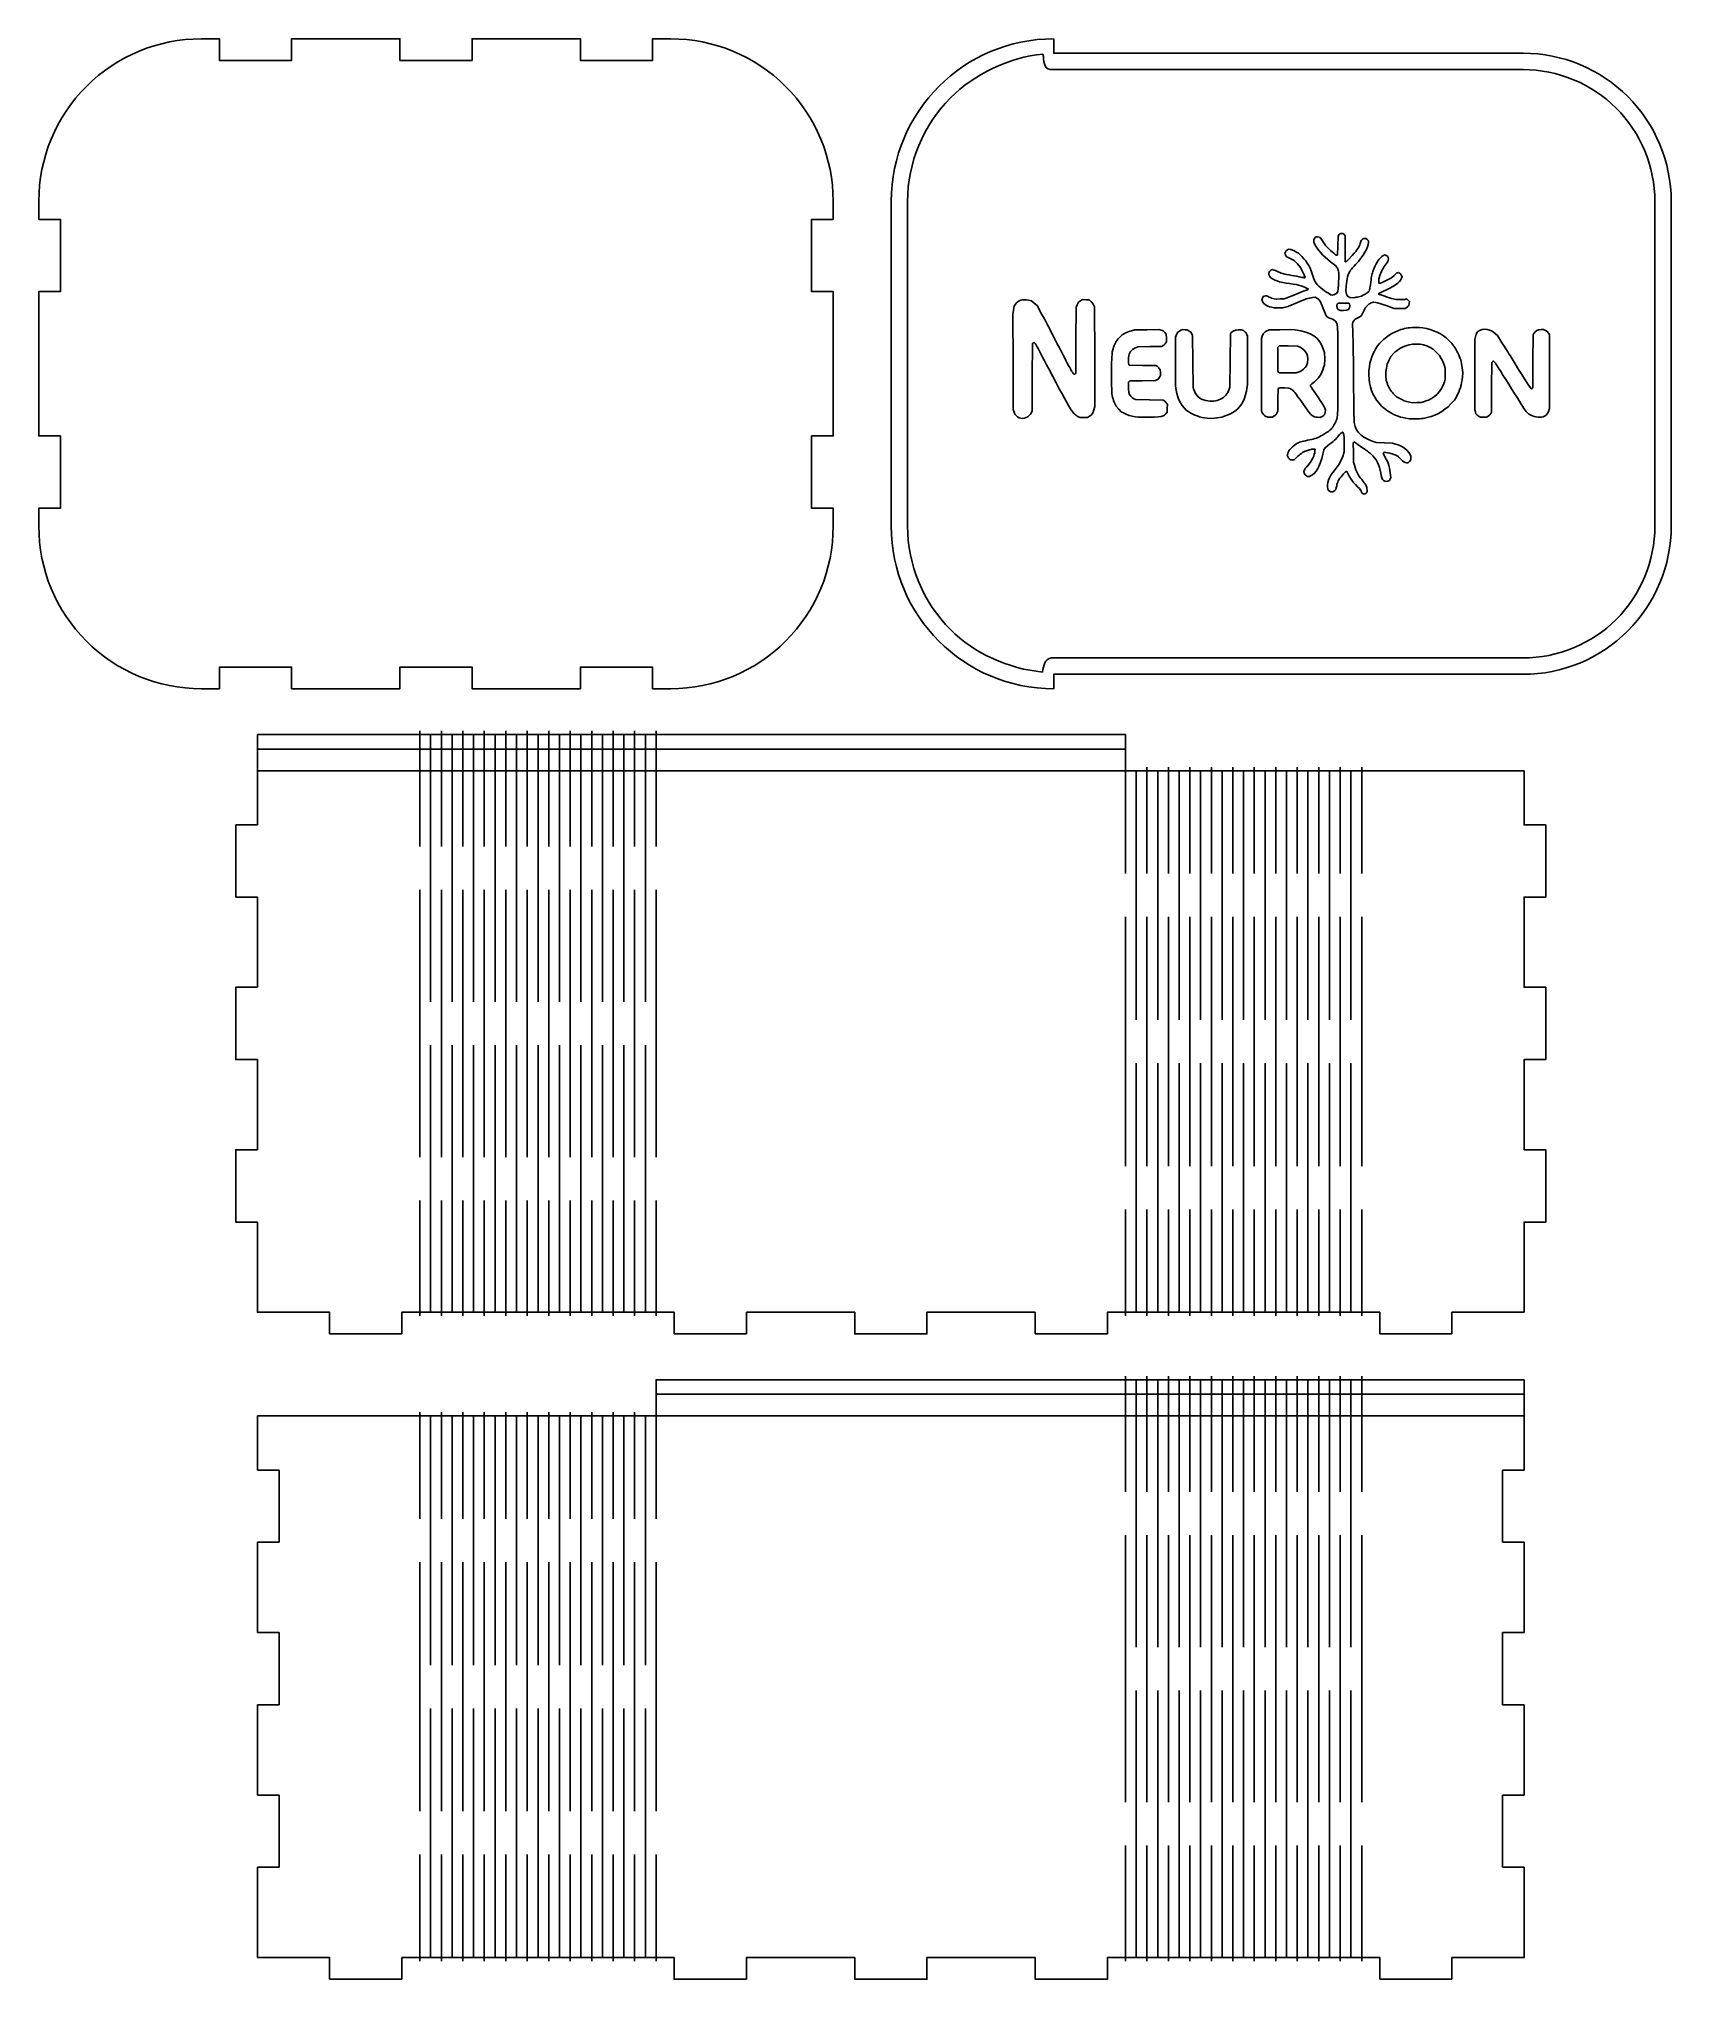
# Model space of a CAD drawing. Header units: millimetres. Extents: x 21 to 247, y 130 to 398.
import ezdxf

# ---------------------------------------------------------------- set-up
doc = ezdxf.new("R2010")
doc.units = ezdxf.units.MM
for name, color, linetype in [('contorno', 7, 'CONTINUOUS'), ('corte', 7, 'CONTINUOUS'), ('raster', 7, 'CONTINUOUS')]:
    doc.layers.add(name, color=color, linetype=linetype)

msp = doc.modelspace()

# ---------------------------------------------------------------- linework, layer by layer
at = {"layer": 'contorno', "color": 3}
msp.add_lwpolyline([(159.72194, 396.182874)], close=True, dxfattribs=at)
for points in [[(226.21094, 394.039062), (160.69645, 394.039062)], [(140.96875, 375.796875), (140.96875, 330.796875)], [(244.45312, 330.796875), (244.45312, 375.796875)], [(160.88021, 312.55469), (226.21094, 312.55469)]]:
    msp.add_lwpolyline(points, dxfattribs=at)
for points in [[(159.72194, 396.182874), (155.05656, 395.745698), (150.21439, 393.425325), (146.89844, 390.109375)], [(160.69645, 394.039062), (159.77199, 394.207572), (159.89045, 395.258422), (159.72194, 396.182874)], [(239.10938, 388.695312), (235.73236, 392.072331), (230.98676, 394.039062), (226.21094, 394.039062)], [(146.89844, 390.109375), (143.15118, 386.362116), (140.96875, 381.0963), (140.96875, 375.796875)], [(244.45312, 375.796875), (244.45312, 380.572701), (242.48639, 385.318294), (239.10938, 388.695312)], [(140.96875, 330.796875), (140.96875, 325.497451), (143.15118, 320.231633), (146.89844, 316.48438)], [(239.10938, 317.89844), (242.48639, 321.275455), (244.45312, 326.02105), (244.45312, 330.796875)], [(226.21094, 312.55469), (230.98676, 312.55469), (235.73236, 314.52142), (239.10938, 317.89844)], [(146.89844, 316.48438), (150.21439, 313.16843), (154.99373, 311.04317), (159.65911, 310.60599)], [(159.65911, 310.60599), (159.82762, 311.53044), (159.95576, 312.38618), (160.88021, 312.55469)]]:
    msp.add_open_spline(points, degree=3, dxfattribs=at)
at = {"layer": 'corte', "color": 1}
for points in [[(108.16982, 398.29696), (105.66982, 398.29696), (105.66982, 395.296955), (95.669824, 395.296955), (95.669824, 398.29696), (80.669824, 398.29696), (80.669824, 395.296955), (70.669824, 395.296955), (70.669824, 398.29696), (55.669824, 398.29696), (55.669824, 395.296955), (45.669824, 395.296955), (45.669824, 398.29696), (43.169824, 398.29696)], [(226.21064, 396.29695), (161.21064, 396.29695), (161.21064, 398.29693)], [(20.669826, 375.796952), (20.669826, 373.296957), (23.669825, 373.296957), (23.669825, 363.296951), (20.669826, 363.296951), (20.669826, 343.296965), (23.669825, 343.296965), (23.669825, 333.296958), (20.669826, 333.296958), (20.669826, 330.796963)], [(130.66982, 330.796963), (130.66982, 333.296958), (127.66982, 333.296958), (127.66982, 343.296965), (130.66982, 343.296965), (130.66982, 363.296951), (127.66982, 363.296951), (127.66982, 373.296957), (130.66982, 373.296957), (130.66982, 375.796952)], [(138.71064, 375.79695), (138.71064, 330.79694)], [(246.71064, 330.79694), (246.71064, 375.79695)], [(43.169824, 308.29696), (45.669824, 308.29696), (45.669824, 311.29696), (55.669824, 311.29696), (55.669824, 308.29696), (70.669824, 308.29696), (70.669824, 311.29696), (80.669824, 311.29696), (80.669824, 308.29696), (95.669824, 308.29696), (95.669824, 311.29696), (105.66982, 311.29696), (105.66982, 308.29696)], [(161.21064, 308.29696), (161.21064, 310.29694), (226.21064, 310.29694)], [(105.66982, 308.29696), (108.16982, 308.29696)], [(50.943033, 289.44805), (50.943033, 301.94697)], [(73.443199, 301.94697), (50.943033, 301.94697)], [(73.443199, 286.44767), (73.443199, 302.44703)], [(106.14702, 301.94697), (73.443199, 301.94697)], [(74.929628, 264.94763), (74.929628, 301.94697)], [(76.416322, 286.44767), (76.416322, 302.44703)], [(77.902751, 264.94763), (77.902751, 301.94697)], [(79.389445, 286.44767), (79.389445, 302.44703)], [(80.875874, 264.94763), (80.875874, 301.94697)], [(82.362303, 286.44767), (82.362303, 302.44703)], [(83.848997, 264.94763), (83.848997, 301.94697)], [(85.335426, 286.44767), (85.335426, 302.44703)], [(86.82212, 264.94763), (86.82212, 301.94697)], [(88.308549, 286.44767), (88.308549, 302.44703)], [(89.795243, 264.94763), (89.795243, 301.94697)], [(91.281672, 286.44767), (91.281672, 302.44703)], [(92.768101, 264.94763), (92.768101, 301.94697)], [(94.254795, 286.44767), (94.254795, 302.44703)], [(95.741224, 264.94763), (95.741224, 301.94697)], [(97.227918, 286.44767), (97.227918, 302.44703)], [(98.714347, 264.94763), (98.714347, 301.94697)], [(100.20104, 286.44767), (100.20104, 302.44703)], [(101.68747, 264.94763), (101.68747, 301.94697)], [(103.17416, 286.44767), (103.17416, 302.44703)], [(104.66059, 264.94763), (104.66059, 301.94697)], [(106.14702, 286.44767), (106.14702, 302.44703)], [(203.85108, 296.94899), (171.14721, 296.94899), (171.14721, 301.94697), (106.14702, 301.94697)], [(171.14721, 282.69853), (171.14721, 297.4464)], [(172.63364, 262.44732), (172.63364, 296.94899)], [(174.1202, 282.69853), (174.1202, 297.4464)], [(175.60676, 262.44732), (175.60676, 296.94899)], [(177.0933, 282.69853), (177.0933, 297.4464)], [(178.57983, 262.44732), (178.57983, 296.94899)], [(180.06639, 282.69853), (180.06639, 297.4464)], [(181.55293, 262.44732), (181.55293, 296.94899)], [(183.03946, 282.69853), (183.03946, 297.4464)], [(184.52602, 262.44732), (184.52602, 296.94899)], [(186.01256, 282.69853), (186.01256, 297.4464)], [(187.49912, 262.44732), (187.49912, 296.94899)], [(188.98565, 282.69853), (188.98565, 297.4464)], [(190.47219, 262.44732), (190.47219, 296.94899)], [(191.95875, 282.69853), (191.95875, 297.4464)], [(193.44529, 262.44732), (193.44529, 296.94899)], [(194.93185, 282.69853), (194.93185, 297.4464)], [(196.41838, 262.44732), (196.41838, 296.94899)], [(197.90493, 282.69853), (197.90493, 297.4464)], [(199.39147, 262.44732), (199.39147, 296.94899)], [(200.87802, 282.69853), (200.87802, 297.4464)], [(202.36456, 262.44732), (202.36456, 296.94899)], [(203.85108, 282.69853), (203.85108, 297.4464)], [(203.85108, 296.94899), (226.35109, 296.94899)], [(226.35109, 221.94755), (226.35109, 234.44647), (229.35104, 234.44647), (229.35104, 244.44772), (226.35109, 244.44772), (226.35109, 256.94663), (229.35104, 256.94663), (229.35104, 266.94788), (226.35109, 266.94788), (226.35109, 279.4468), (229.35104, 279.4468), (229.35104, 289.44805), (226.35109, 289.44805), (226.35109, 296.94899)], [(47.943187, 289.44805), (50.943033, 289.44805)], [(47.943187, 279.4468), (47.943187, 289.44805)], [(73.443199, 243.44759), (73.443199, 280.44692)], [(76.416322, 243.44759), (76.416322, 280.44692)], [(79.389445, 243.44759), (79.389445, 280.44692)], [(82.362303, 243.44759), (82.362303, 280.44692)], [(85.335426, 243.44759), (85.335426, 280.44692)], [(88.308549, 243.44759), (88.308549, 280.44692)], [(91.281672, 243.44759), (91.281672, 280.44692)], [(94.254795, 243.44759), (94.254795, 280.44692)], [(97.227918, 243.44759), (97.227918, 280.44692)], [(100.20104, 243.44759), (100.20104, 280.44692)], [(103.17416, 243.44759), (103.17416, 280.44692)], [(106.14702, 243.44759), (106.14702, 280.44692)], [(50.943033, 266.94788), (50.943033, 279.4468), (47.943187, 279.4468)], [(171.14721, 242.19876), (171.14721, 276.69778)], [(174.1202, 242.19876), (174.1202, 276.69778)], [(177.0933, 242.19876), (177.0933, 276.69778)], [(180.06639, 242.19876), (180.06639, 276.69778)], [(183.03946, 242.19876), (183.03946, 276.69778)], [(186.01256, 242.19876), (186.01256, 276.69778)], [(188.98565, 242.19876), (188.98565, 276.69778)], [(191.95875, 242.19876), (191.95875, 276.69778)], [(194.93185, 242.19876), (194.93185, 276.69778)], [(197.90493, 242.19876), (197.90493, 276.69778)], [(200.87802, 242.19876), (200.87802, 276.69778)], [(203.85108, 242.19876), (203.85108, 276.69778)], [(60.943224, 218.94717), (60.943224, 221.94755), (50.943033, 221.94755), (50.943033, 234.44647), (47.943187, 234.44647), (47.943187, 244.44772), (50.943033, 244.44772), (50.943033, 256.94663), (47.943187, 256.94663), (47.943187, 266.94788), (50.943033, 266.94788)], [(74.929628, 221.94755), (74.929628, 258.94688)], [(77.902751, 221.94755), (77.902751, 258.94688)], [(80.875874, 221.94755), (80.875874, 258.94688)], [(83.848997, 221.94755), (83.848997, 258.94688)], [(86.82212, 221.94755), (86.82212, 258.94688)], [(89.795243, 221.94755), (89.795243, 258.94688)], [(92.768101, 221.94755), (92.768101, 258.94688)], [(95.741224, 221.94755), (95.741224, 258.94688)], [(98.714347, 221.94755), (98.714347, 258.94688)], [(101.68747, 221.94755), (101.68747, 258.94688)], [(104.66059, 221.94755), (104.66059, 258.94688)], [(172.63364, 221.94755), (172.63364, 256.44657)], [(175.60676, 221.94755), (175.60676, 256.44657)], [(178.57983, 221.94755), (178.57983, 256.44657)], [(181.55293, 221.94755), (181.55293, 256.44657)], [(184.52602, 221.94755), (184.52602, 256.44657)], [(187.49912, 221.94755), (187.49912, 256.44657)], [(190.47219, 221.94755), (190.47219, 256.44657)], [(193.44529, 221.94755), (193.44529, 256.44657)], [(196.41838, 221.94755), (196.41838, 256.44657)], [(199.39147, 221.94755), (199.39147, 256.44657)], [(202.36456, 221.94755), (202.36456, 256.44657)], [(73.443199, 221.44749), (73.443199, 237.44684)], [(76.416322, 221.44749), (76.416322, 237.44684)], [(79.389445, 221.44749), (79.389445, 237.44684)], [(82.362303, 221.44749), (82.362303, 237.44684)], [(85.335426, 221.44749), (85.335426, 237.44684)], [(88.308549, 221.44749), (88.308549, 237.44684)], [(91.281672, 221.44749), (91.281672, 237.44684)], [(94.254795, 221.44749), (94.254795, 237.44684)], [(97.227918, 221.44749), (97.227918, 237.44684)], [(100.20104, 221.44749), (100.20104, 237.44684)], [(103.17416, 221.44749), (103.17416, 237.44684)], [(106.14702, 221.44749), (106.14702, 237.44684)], [(171.14721, 221.44749), (171.14721, 236.19801)], [(174.1202, 221.44749), (174.1202, 236.19801)], [(177.0933, 221.44749), (177.0933, 236.19801)], [(180.06639, 221.44749), (180.06639, 236.19801)], [(183.03946, 221.44749), (183.03946, 236.19801)], [(186.01256, 221.44749), (186.01256, 236.19801)], [(188.98565, 221.44749), (188.98565, 236.19801)], [(191.95875, 221.44749), (191.95875, 236.19801)], [(194.93185, 221.44749), (194.93185, 236.19801)], [(197.90493, 221.44749), (197.90493, 236.19801)], [(200.87802, 221.44749), (200.87802, 236.19801)], [(203.85108, 221.44749), (203.85108, 236.19801)], [(73.443199, 221.94755), (70.943151, 221.94755), (70.943151, 218.94717)], [(73.443199, 221.94755), (106.14702, 221.94755)], [(106.14702, 221.94755), (108.64707, 221.94755)], [(108.64707, 221.94755), (108.64707, 218.94717)], [(118.647, 221.94755), (133.64702, 221.94755)], [(118.647, 218.94717), (118.647, 221.94755)], [(133.64702, 221.94755), (133.64702, 218.94717), (143.64721, 218.94717), (143.64721, 221.94755)], [(143.64721, 221.94755), (158.64723, 221.94755)], [(158.64723, 221.94755), (158.64723, 218.94717)], [(158.64723, 218.94717), (168.64716, 218.94717), (168.64716, 221.94755), (171.14721, 221.94755), (203.85108, 221.94755)], [(206.35108, 218.94717), (206.35108, 221.94755), (203.85108, 221.94755)], [(216.35109, 221.94755), (216.35109, 218.94717)], [(226.35109, 221.94755), (216.35109, 221.94755)], [(60.943224, 218.94717), (70.943151, 218.94717)], [(108.64707, 218.94717), (118.647, 218.94717)], [(206.35108, 218.94717), (216.35109, 218.94717)], [(106.14702, 207.59655), (106.14702, 212.59717), (171.14721, 212.59717)], [(171.14721, 197.09788), (171.14721, 213.09724)], [(171.14721, 212.59717), (203.85108, 212.59717), (226.35109, 212.59717)], [(172.63364, 175.59784), (172.63364, 212.59717)], [(174.1202, 197.09788), (174.1202, 213.09724)], [(175.60676, 175.59784), (175.60676, 212.59717)], [(177.0933, 197.09788), (177.0933, 213.09724)], [(178.57983, 175.59784), (178.57983, 212.59717)], [(180.06639, 197.09788), (180.06639, 213.09724)], [(181.55293, 175.59784), (181.55293, 212.59717)], [(183.03946, 197.09788), (183.03946, 213.09724)], [(184.52602, 175.59784), (184.52602, 212.59717)], [(186.01256, 197.09788), (186.01256, 213.09724)], [(187.49912, 175.59784), (187.49912, 212.59717)], [(188.98565, 197.09788), (188.98565, 213.09724)], [(190.47219, 175.59784), (190.47219, 212.59717)], [(191.95875, 197.09788), (191.95875, 213.09724)], [(193.44529, 175.59784), (193.44529, 212.59717)], [(194.93185, 197.09788), (194.93185, 213.09724)], [(196.41838, 175.59784), (196.41838, 212.59717)], [(197.90493, 197.09788), (197.90493, 213.09724)], [(199.39147, 175.59784), (199.39147, 212.59717)], [(200.87802, 197.09788), (200.87802, 213.09724)], [(202.36456, 175.59784), (202.36456, 212.59717)], [(203.85108, 197.09788), (203.85108, 213.09724)], [(226.35109, 200.09826), (226.35109, 212.59717)], [(50.943033, 207.59655), (73.443199, 207.59655)], [(50.943033, 200.09826), (50.943033, 207.59655)], [(73.443199, 193.34874), (73.443199, 208.09661)], [(106.14702, 207.59655), (73.443199, 207.59655)], [(74.929628, 173.09753), (74.929628, 207.59655)], [(76.416322, 193.34874), (76.416322, 208.09661)], [(77.902751, 173.09753), (77.902751, 207.59655)], [(79.389445, 193.34874), (79.389445, 208.09661)], [(80.875874, 173.09753), (80.875874, 207.59655)], [(82.362303, 193.34874), (82.362303, 208.09661)], [(83.848997, 173.09753), (83.848997, 207.59655)], [(85.335426, 193.34874), (85.335426, 208.09661)], [(86.82212, 173.09753), (86.82212, 207.59655)], [(88.308549, 193.34874), (88.308549, 208.09661)], [(89.795243, 173.09753), (89.795243, 207.59655)], [(91.281672, 193.34874), (91.281672, 208.09661)], [(92.768101, 173.09753), (92.768101, 207.59655)], [(94.254795, 193.34874), (94.254795, 208.09661)], [(95.741224, 173.09753), (95.741224, 207.59655)], [(97.227918, 193.34874), (97.227918, 208.09661)], [(98.714347, 173.09753), (98.714347, 207.59655)], [(100.20104, 193.34874), (100.20104, 208.09661)], [(101.68747, 173.09753), (101.68747, 207.59655)], [(103.17416, 193.34874), (103.17416, 208.09661)], [(104.66059, 173.09753), (104.66059, 207.59655)], [(106.14702, 193.34874), (106.14702, 208.09661)], [(53.943143, 200.09826), (50.943033, 200.09826)], [(53.943143, 190.09701), (53.943143, 200.09826)], [(223.35109, 200.09826), (223.35109, 190.09701)], [(226.35109, 200.09826), (223.35109, 200.09826)], [(171.14721, 154.0978), (171.14721, 191.09713)], [(174.1202, 154.0978), (174.1202, 191.09713)], [(177.0933, 154.0978), (177.0933, 191.09713)], [(180.06639, 154.0978), (180.06639, 191.09713)], [(183.03946, 154.0978), (183.03946, 191.09713)], [(186.01256, 154.0978), (186.01256, 191.09713)], [(188.98565, 154.0978), (188.98565, 191.09713)], [(191.95875, 154.0978), (191.95875, 191.09713)], [(194.93185, 154.0978), (194.93185, 191.09713)], [(197.90493, 154.0978), (197.90493, 191.09713)], [(200.87802, 154.0978), (200.87802, 191.09713)], [(203.85108, 154.0978), (203.85108, 191.09713)], [(50.943033, 190.09701), (53.943143, 190.09701)], [(50.943033, 177.59809), (50.943033, 190.09701)], [(223.35109, 190.09701), (226.35109, 190.09701)], [(226.35109, 177.59809), (226.35109, 190.09701)], [(73.443199, 152.84897), (73.443199, 187.34799)], [(76.416322, 152.84897), (76.416322, 187.34799)], [(79.389445, 152.84897), (79.389445, 187.34799)], [(82.362303, 152.84897), (82.362303, 187.34799)], [(85.335426, 152.84897), (85.335426, 187.34799)], [(88.308549, 152.84897), (88.308549, 187.34799)], [(91.281672, 152.84897), (91.281672, 187.34799)], [(94.254795, 152.84897), (94.254795, 187.34799)], [(97.227918, 152.84897), (97.227918, 187.34799)], [(100.20104, 152.84897), (100.20104, 187.34799)], [(103.17416, 152.84897), (103.17416, 187.34799)], [(106.14702, 152.84897), (106.14702, 187.34799)], [(53.943143, 177.59809), (50.943033, 177.59809)], [(53.943143, 167.59684), (53.943143, 177.59809)], [(223.35109, 177.59809), (223.35109, 167.59684)], [(226.35109, 177.59809), (223.35109, 177.59809)], [(172.63364, 132.59776), (172.63364, 169.59709)], [(175.60676, 132.59776), (175.60676, 169.59709)], [(178.57983, 132.59776), (178.57983, 169.59709)], [(181.55293, 132.59776), (181.55293, 169.59709)], [(184.52602, 132.59776), (184.52602, 169.59709)], [(187.49912, 132.59776), (187.49912, 169.59709)], [(190.47219, 132.59776), (190.47219, 169.59709)], [(193.44529, 132.59776), (193.44529, 169.59709)], [(196.41838, 132.59776), (196.41838, 169.59709)], [(199.39147, 132.59776), (199.39147, 169.59709)], [(202.36456, 132.59776), (202.36456, 169.59709)], [(50.943033, 167.59684), (53.943143, 167.59684)], [(50.943033, 155.09793), (50.943033, 167.59684)], [(74.929628, 132.59776), (74.929628, 167.09678)], [(77.902751, 132.59776), (77.902751, 167.09678)], [(80.875874, 132.59776), (80.875874, 167.09678)], [(83.848997, 132.59776), (83.848997, 167.09678)], [(86.82212, 132.59776), (86.82212, 167.09678)], [(89.795243, 132.59776), (89.795243, 167.09678)], [(92.768101, 132.59776), (92.768101, 167.09678)], [(95.741224, 132.59776), (95.741224, 167.09678)], [(98.714347, 132.59776), (98.714347, 167.09678)], [(101.68747, 132.59776), (101.68747, 167.09678)], [(104.66059, 132.59776), (104.66059, 167.09678)], [(223.35109, 167.59684), (226.35109, 167.59684)], [(226.35109, 155.09793), (226.35109, 167.59684)], [(53.943143, 155.09793), (50.943033, 155.09793)], [(53.943143, 145.09668), (53.943143, 155.09793)], [(223.35109, 155.09793), (223.35109, 145.09668)], [(226.35109, 155.09793), (223.35109, 155.09793)], [(171.14721, 132.0977), (171.14721, 148.09705)], [(174.1202, 132.0977), (174.1202, 148.09705)], [(177.0933, 132.0977), (177.0933, 148.09705)], [(180.06639, 132.0977), (180.06639, 148.09705)], [(183.03946, 132.0977), (183.03946, 148.09705)], [(186.01256, 132.0977), (186.01256, 148.09705)], [(188.98565, 132.0977), (188.98565, 148.09705)], [(191.95875, 132.0977), (191.95875, 148.09705)], [(194.93185, 132.0977), (194.93185, 148.09705)], [(197.90493, 132.0977), (197.90493, 148.09705)], [(200.87802, 132.0977), (200.87802, 148.09705)], [(203.85108, 132.0977), (203.85108, 148.09705)], [(73.443199, 132.0977), (73.443199, 146.84822)], [(76.416322, 132.0977), (76.416322, 146.84822)], [(79.389445, 132.0977), (79.389445, 146.84822)], [(82.362303, 132.0977), (82.362303, 146.84822)], [(85.335426, 132.0977), (85.335426, 146.84822)], [(88.308549, 132.0977), (88.308549, 146.84822)], [(91.281672, 132.0977), (91.281672, 146.84822)], [(94.254795, 132.0977), (94.254795, 146.84822)], [(97.227918, 132.0977), (97.227918, 146.84822)], [(100.20104, 132.0977), (100.20104, 146.84822)], [(103.17416, 132.0977), (103.17416, 146.84822)], [(106.14702, 132.0977), (106.14702, 146.84822)], [(50.943033, 145.09668), (53.943143, 145.09668)], [(50.943033, 132.59776), (50.943033, 145.09668)], [(216.35109, 129.59738), (216.35109, 132.59776), (226.35109, 132.59776), (226.35109, 145.09668)], [(223.35109, 145.09668), (226.35109, 145.09668)], [(50.943033, 132.59776), (60.943224, 132.59776), (60.943224, 129.59738)], [(70.943151, 132.59776), (73.443199, 132.59776)], [(70.943151, 129.59738), (70.943151, 132.59776)], [(73.443199, 132.59776), (106.14702, 132.59776), (108.64707, 132.59776), (108.64707, 129.59738), (118.647, 129.59738), (118.647, 132.59776), (133.64702, 132.59776), (133.64702, 129.59738), (143.64721, 129.59738), (143.64721, 132.59776), (158.64723, 132.59776), (158.64723, 129.59738), (168.64716, 129.59738), (168.64716, 132.59776), (171.14721, 132.59776)], [(171.14721, 132.59776), (203.85108, 132.59776)], [(203.85108, 132.59776), (206.35108, 132.59776)], [(206.35108, 132.59776), (206.35108, 129.59738)], [(70.943151, 129.59738), (60.943224, 129.59738)], [(216.35109, 129.59738), (206.35108, 129.59738)]]:
    msp.add_lwpolyline(points, dxfattribs=at)
msp.add_lwpolyline([(246.71064, 330.79694)], close=True, dxfattribs=at)
for points in [[(43.169824, 398.29696), (37.202452, 398.296959), (31.479488, 395.926429), (27.25992, 391.706859)], [(124.079725, 391.70686), (119.860157, 395.92643), (114.137192, 398.29696), (108.16982, 398.29696)], [(161.21064, 398.29693), (148.784241, 398.29693), (138.710651, 388.223349), (138.71064, 375.79695)], [(240.706329, 390.292639), (236.861833, 394.137135), (231.647578, 396.29695), (226.21064, 396.29695)], [(27.25992, 391.706859), (23.040352, 387.487289), (20.669824, 381.764324), (20.669826, 375.796952)], [(130.66982, 375.796952), (130.669822, 381.764324), (128.299294, 387.48729), (124.079725, 391.70686)], [(246.71064, 375.79695), (246.71064, 381.233888), (244.550825, 386.448143), (240.706329, 390.292639)], [(20.669826, 330.796963), (20.669825, 324.829592), (23.040353, 319.106628), (27.259922, 314.887059)], [(124.079724, 314.887058), (128.299292, 319.106628), (130.669821, 324.829591), (130.66982, 330.796963)], [(138.71064, 330.79694), (138.710651, 318.370541), (148.784241, 308.29696), (161.21064, 308.29696)], [(240.706329, 316.301251), (244.550825, 320.145747), (246.71064, 325.360002), (246.71064, 330.79694)], [(27.259922, 314.887059), (31.47949, 310.66749), (37.202453, 308.296961), (43.169824, 308.29696)], [(108.16982, 308.29696), (114.137192, 308.29696), (119.860155, 310.667489), (124.079724, 314.887058)], [(226.21064, 310.29694), (231.647578, 310.29694), (236.861833, 312.456755), (240.706329, 316.301251)]]:
    msp.add_open_spline(points, degree=3, dxfattribs=at)
at = {"layer": 'raster', "color": 7}
for points in [[(198.41626, 370.3014), (198.0961, 370.772464), (197.90642, 370.836834)], [(200.65524, 371.075156), (200.57304, 370.912263), (200.53344, 369.631473), (200.49384, 368.350944), (200.41974, 368.321754)], [(201.56387, 369.23466), (201.57827, 371.019362), (201.41384, 371.188032), (201.24941, 371.356701), (201.10168, 371.356799)], [(193.285, 368.786794), (193.1907, 368.583705), (193.30125, 368.371685), (193.41181, 368.159928), (193.95393, 367.886166), (194.49605, 367.612668), (194.94557, 367.119529), (195.39536, 366.626129), (195.62602, 366.171084)], [(193.9632, 369.142775), (193.73732, 369.179835), (193.5583, 369.084985)], [(195.57973, 368.132591), (195.09542, 368.62389), (194.64225, 368.864809)], [(204.77675, 370.102852), (204.77675, 370.328656), (204.6126, 370.497061), (204.44873, 370.665471), (204.28037, 370.665471), (204.11201, 370.665471), (203.94028, 370.51729), (203.76884, 370.369374), (203.65043, 369.960839)], [(207.52572, 367.605898), (207.57842, 367.800842), (207.49982, 367.994204), (207.42092, 368.187313), (207.22955, 368.281103), (207.03818, 368.374633), (206.83167, 368.27401)], [(191.02863, 365.920695), (190.96683, 365.728379), (191.02833, 365.56155)], [(195.93608, 365.485106), (196.01548, 365.253908), (195.96128, 365.219738)], [(199.54174, 367.43321), (200.28365, 366.866774), (200.42479, 366.64792)], [(200.62626, 366.113533), (200.68656, 365.798264), (200.65096, 364.01251)], [(206.36937, 364.444246), (206.23637, 364.444246), (206.23637, 364.760302), (206.23637, 365.0761), (206.42829, 365.648582)], [(208.33243, 365.530621), (207.97579, 365.190125), (207.23923, 364.817315)], [(209.37605, 365.153606), (209.44445, 365.366675), (209.34175, 365.582377)], [(201.74013, 362.956421), (201.67563, 363.378622), (201.71093, 364.023354)], [(204.9365, 363.541775), (204.8834, 363.359445), (204.59157, 363.130347)], [(206.24401, 362.923299), (206.16771, 362.948009), (206.23251, 363.028409)], [(155.92722, 361.544609), (155.74591, 361.268228), (155.64881, 360.70233), (155.55171, 360.136432), (155.56961, 353.540663), (155.58731, 346.944898), (155.72346, 346.587167)], [(159.62044, 360.038743), (158.89743, 361.371609), (158.51301, 361.683862), (158.12828, 361.996121), (157.70095, 362.093811)], [(165.17608, 362.187928), (164.90859, 362.005334), (164.64143, 361.822739), (164.47132, 361.471405), (164.30154, 361.12007), (164.28294, 356.545626), (164.26474, 351.97083), (164.14494, 351.89303), (164.02512, 351.81487), (163.89603, 351.950219)], [(166.3601, 361.919415), (166.10895, 362.130785), (165.64253, 362.159565), (165.17608, 362.187928)], [(166.77143, 346.936401), (166.89924, 347.378675), (166.88194, 354.288478), (166.86464, 361.197919), (166.73778, 361.452987)], [(190.37033, 362.656541), (190.20309, 362.596641), (190.10909, 362.394606), (190.01509, 362.19257), (190.05069, 362.036773)], [(191.34846, 361.123796), (191.72783, 361.030266), (192.32719, 361.035466), (192.92655, 361.040666), (193.27815, 361.133936)], [(193.51611, 362.428267), (193.13086, 362.304262), (192.58706, 362.271672), (192.04325, 362.239332), (191.71467, 362.305542)], [(197.04321, 362.468327), (197.41978, 362.502237), (197.72647, 362.343024)], [(205.15185, 361.738907), (205.4709, 361.806957), (205.81155, 361.768567)], [(207.24653, 361.345837), (208.34086, 360.961471), (209.09875, 360.960963), (209.85637, 360.960454), (210.02501, 361.054774)], [(210.43132, 361.645645), (210.45972, 361.904429), (210.28183, 362.087024), (210.10392, 362.269618), (209.81182, 362.219188)], [(171.10177, 357.526239), (170.68059, 357.315006), (170.28747, 356.91041)], [(175.76924, 358.040155), (174.09492, 358.018345), (172.42058, 357.996785), (171.97163, 357.866999)], [(176.70334, 356.131534), (176.83494, 356.333047), (176.81644, 356.863228), (176.79794, 357.393411), (176.58188, 357.620404), (176.36582, 357.847403), (176.06727, 357.943823), (175.76924, 358.040155)], [(179.07245, 358.048355), (178.82216, 357.950095)], [(180.5684, 349.822123), (180.5084, 349.996832), (180.4776, 353.596981), (180.4468, 357.197124), (180.32951, 357.427534), (180.21222, 357.657944), (179.95856, 357.819785), (179.7049, 357.981362), (179.38867, 358.014972), (179.07245, 358.048355)], [(185.80118, 357.611968), (185.66621, 357.427534), (185.63651, 353.740956), (185.60681, 350.054373), (185.51591, 349.7814)], [(187.6868, 357.736766), (187.49712, 357.907535), (187.17443, 357.976375)], [(190.40752, 357.64937), (190.18921, 357.447075), (190.07359, 357.129437), (189.95771, 356.8118), (189.97291, 351.762457), (189.98801, 346.713374), (190.12832, 346.459318)], [(193.97308, 358.044255), (192.51368, 358.018225), (191.05457, 357.992495), (190.83992, 357.922085)], [(194.64644, 357.974109), (193.97308, 358.044255)], [(202.63374, 357.62881), (202.60054, 358.821464)], [(220.83732, 358.088575), (220.55307, 358.033135)], [(221.22836, 358.031378), (220.83732, 358.088575)], [(223.26888, 356.217778), (222.64089, 357.19696), (222.36029, 357.465201)], [(227.68532, 357.484907), (227.59242, 357.312033), (227.56432, 353.631755), (227.53622, 349.951482), (227.43862, 349.888432), (227.34092, 349.825112), (227.20595, 349.968559)], [(229.78227, 346.8171), (229.86957, 347.116872), (229.86757, 352.214559), (229.86557, 357.31251), (229.71067, 357.539768), (229.55578, 357.767026), (229.29372, 357.90548), (229.03136, 358.04394), (228.70474, 358.04294)], [(158.1084, 346.555549), (158.21443, 346.7893), (158.23333, 351.436213), (158.25193, 356.083125), (158.34453, 356.176555)], [(169.41818, 355.382128), (169.29864, 354.95047), (169.24054, 353.827312)], [(172.6818, 355.567425), (172.86896, 355.631795), (174.49672, 355.665965), (176.12446, 355.700135), (176.3481, 355.814949)], [(178.16191, 357.212355), (178.08931, 356.966708), (178.08931, 353.596976), (178.08931, 350.227242), (178.16501, 349.653185)], [(187.95034, 349.881495), (188.02324, 350.400116), (188.02351, 353.769849), (188.02351, 357.139586), (187.95001, 357.35266)], [(195.03454, 352.128822), (194.75871, 352.042912), (193.60292, 352.042404), (192.44685, 352.041404), (192.35395, 352.146755), (192.26105, 352.252108), (192.26105, 353.921472), (192.26105, 355.590837), (192.33395, 355.693038), (192.40677, 355.795415)], [(192.40677, 355.795415), (193.695, 355.776245), (194.98323, 355.757075), (195.32668, 355.594187)], [(198.58549, 352.767389), (198.68763, 353.107097), (198.72913, 353.932058), (198.68763, 354.83531), (198.56137, 355.238598)], [(207.3606, 350.654124), (207.2405, 351.023518), (207.2093, 351.604668), (207.1778, 352.185558), (207.2718, 352.70392), (207.3658, 353.222541), (207.62058, 353.763232), (207.87509, 354.303924), (208.27803, 354.717457)], [(210.43696, 355.903139), (210.92408, 356.013748), (211.42915, 356.014748), (211.93307, 356.015321)], [(211.93307, 356.015321), (212.40644, 355.898932), (212.88009, 355.782542), (213.32597, 355.539259), (213.77183, 355.296235), (214.20508, 354.864049), (214.6386, 354.432126), (214.87711, 354.015705)], [(219.59398, 357.019275), (219.53958, 356.678779), (219.51358, 351.793642), (219.53848, 346.9085), (219.60298, 346.646035), (219.66718, 346.383569), (219.84677, 346.199399)], [(171.55055, 350.159185), (171.55055, 350.760305), (171.64315, 350.839385), (171.73575, 350.918465), (173.50941, 350.947655), (175.2828, 350.976835), (175.507, 351.091648), (175.73091, 351.206462), (175.85971, 351.436873), (175.98879, 351.667282), (175.97219, 352.07083), (175.95559, 352.474114), (175.8251, 352.661966)], [(175.517, 352.949912), (175.33883, 353.049752), (173.49866, 353.078632), (171.6585, 353.107252), (171.6052, 353.193692)], [(196.30839, 353.294015), (196.23129, 353.019729), (196.00849, 352.760152)], [(196.249, 354.670441), (196.36939, 354.390111), (196.37739, 353.979205)], [(200.55547, 353.16493), (200.57227, 347.1167), (200.48337, 346.21502)], [(215.25816, 353.151596), (215.40042, 352.704172), (215.40542, 351.926502), (215.41042, 351.148833), (215.30688, 350.803085)], [(217.79674, 351.465757), (217.85544, 352.070558), (217.77314, 352.73289)], [(221.71359, 346.414071), (221.81179, 346.598506), (221.83989, 350.038125), (221.86799, 353.477738), (221.95979, 353.571798), (222.05149, 353.665858), (222.16428, 353.603858)], [(169.20904, 350.918399), (169.23594, 349.132649), (169.358, 348.649754)], [(192.1057, 346.468496), (192.23308, 346.71336), (192.25128, 348.286042), (192.26928, 349.858723), (192.41969, 349.918883), (192.5698, 349.978783), (193.15934, 349.953563), (193.7486, 349.928093), (193.97308, 349.829573)], [(169.65936, 347.786174), (169.83867, 347.405743), (170.20344, 347.028204), (170.56821, 346.650407), (170.96105, 346.442326)], [(176.52808, 348.147723), (176.37011, 348.267788), (174.47943, 348.296968), (172.58876, 348.326408), (172.32248, 348.460922)], [(176.73689, 346.358515), (176.91058, 346.579734), (176.92908, 347.107551), (176.94758, 347.635106), (176.81682, 347.831361)], [(198.62624, 346.170322), (198.76514, 346.339521), (198.80214, 346.594365), (198.83944, 346.849473), (198.74684, 347.135579)], [(209.04391, 348.512113), (208.67914, 348.718877), (208.27984, 349.132411)], [(212.60808, 348.095425), (212.6078, 348.095161), (212.10272, 347.944093), (211.48541, 347.920453), (210.86808, 347.896813), (210.46739, 347.975363)], [(216.19901, 347.729787), (216.70408, 348.271002), (216.96504, 348.730775)], [(226.64825, 346.691518), (226.9384, 346.36022), (227.26585, 346.181041)], [(164.46176, 346.058922), (164.81414, 345.857145), (165.35873, 345.861245), (165.90362, 345.865345), (166.1599, 346.026983)], [(191.23359, 345.899711), (191.52486, 345.915721), (191.75158, 346.069681)], [(197.73506, 345.892351), (198.08216, 345.863731), (198.28475, 345.932291)], [(220.21716, 345.949812), (220.21744, 345.949812)], [(220.8067, 345.896482), (221.20486, 345.908582), (221.41026, 346.069112)], [(196.47578, 341.335659), (196.95814, 341.490144), (197.17728, 341.471734), (197.39644, 341.453324), (197.37844, 341.222914)], [(198.85589, 343.694948), (198.4336, 343.432747)], [(198.68014, 341.458537), (198.79968, 341.676598), (199.41699, 342.158177)], [(201.44964, 342.461366), (201.42154, 341.107533), (201.32814, 340.76205)], [(202.85717, 339.234044), (202.73875, 339.667283), (202.71435, 341.012442), (202.68965, 342.357866), (202.74175, 342.411196), (202.79365, 342.464786), (203.83636, 341.750174)], [(208.55435, 342.180485), (208.11634, 342.300027), (206.99395, 342.345477), (205.87155, 342.391187), (205.56121, 342.504948)], [(210.13806, 341.280386), (209.80021, 341.626398), (209.39615, 341.843671)], [(193.60561, 340.839632), (193.54861, 340.622359), (193.62771, 340.428204)], [(193.86116, 340.109254), (194.01606, 339.984455), (194.26298, 339.984455), (194.50992, 339.984455), (194.98609, 340.444757)], [(200.9844, 339.897941), (200.73356, 339.379579), (200.17825, 338.667855)], [(207.2128, 340.14752), (206.84101, 340.915733), (206.89961, 340.975893), (206.95831, 341.036053), (207.42523, 340.963013)], [(210.07239, 339.58107), (210.28845, 339.58107), (210.47926, 339.776802), (210.67035, 339.972794), (210.67035, 340.243403)], [(199.16809, 335.992245), (199.22729, 335.773395), (199.40632, 335.661475), (199.40632, 335.660967)], [(201.70526, 338.370729), (201.80486, 338.371238), (201.86796, 338.212813)], [(204.61362, 335.59213), (204.56122, 336.142277), (204.47342, 336.378209)]]:
    msp.add_lwpolyline(points, dxfattribs=at)
for points in [[(201.32672, 361.694236)], [(211.28796, 358.339213)], [(50.94303, 296.94899), (50.94303, 299.94672), (171.14721, 299.94672), (171.14721, 296.94899)], [(106.14702, 207.59655), (106.14702, 210.59692), (226.35109, 210.59692), (226.35109, 207.59655)]]:
    msp.add_lwpolyline(points, close=True, dxfattribs=at)
for points in [[(197.90642, 370.836834), (197.35529, 371.023506), (197.02506, 370.495754), (197.32025, 369.899951)], [(201.10168, 371.356799), (200.89516, 371.356799), (200.75149, 371.266169), (200.65524, 371.075156)], [(193.5583, 369.084985), (193.4599, 369.032745), (193.33691, 368.898516), (193.285, 368.786794)], [(194.64225, 368.864809), (194.39292, 368.997359), (194.08736, 369.122402), (193.9632, 369.142775)], [(197.14295, 365.3511), (196.8141, 366.515525), (196.33639, 367.365358), (195.57973, 368.132591)], [(197.32025, 369.899951), (197.72715, 369.07866), (198.47657, 368.246601), (199.54174, 367.43321)], [(198.95865, 369.552887), (198.83633, 369.705434), (198.59232, 370.04229), (198.41626, 370.3014)], [(200.41974, 368.321754), (200.32454, 368.284284), (199.24976, 369.189884), (198.95865, 369.552887)], [(201.58747, 367.410546), (201.56657, 367.432006), (201.55597, 368.252956), (201.56387, 369.23466)], [(202.51345, 368.274919), (201.76518, 367.447639), (201.65307, 367.342989), (201.58747, 367.410546)], [(203.65043, 369.960839), (203.48856, 369.403029), (203.35626, 369.206744), (202.51345, 368.274919)], [(203.00673, 367.036567), (204.09678, 368.207743), (204.77675, 369.385565), (204.77675, 370.102852)], [(206.83167, 368.27401), (206.35797, 368.043315), (205.6926, 367.024721), (205.39416, 366.073409)], [(191.02833, 365.56155), (191.12013, 365.312843), (191.29728, 365.143681), (191.66782, 364.950974)], [(191.5121, 366.345525), (191.32537, 366.345525), (191.10212, 366.149224), (191.02863, 365.920695)], [(192.09182, 366.115379), (191.84664, 366.241891), (191.5858, 366.345525), (191.5121, 366.345525)], [(194.16937, 365.537904), (193.12761, 365.695602), (192.64564, 365.829598), (192.09182, 366.115379)], [(195.44526, 365.300138), (195.19113, 365.363248), (194.61698, 365.470149), (194.16937, 365.537904)], [(195.62602, 366.171084), (195.75289, 365.920811), (195.89239, 365.612192), (195.93608, 365.485106)], [(200.42479, 366.64792), (200.50239, 366.527565), (200.59304, 366.287042), (200.62626, 366.113533)], [(201.71093, 364.023354), (201.76643, 365.037769), (201.96928, 365.78649), (202.31225, 366.242608)], [(202.31225, 366.242608), (202.41419, 366.378179), (202.72661, 366.735595), (203.00673, 367.036567)], [(205.39416, 366.073409), (205.23591, 365.568989), (205.198, 365.362977), (205.05183, 364.213829)], [(206.42829, 365.648582), (206.6279, 366.244018), (206.84235, 366.633574), (207.2395, 367.122743)], [(207.2395, 367.122743), (207.36812, 367.281148), (207.49678, 367.49864), (207.52572, 367.605898)], [(208.80889, 365.910259), (208.74309, 365.888799), (208.52865, 365.717947), (208.33243, 365.530621)], [(209.34175, 365.582377), (209.22696, 365.823467), (208.99003, 365.969264), (208.80889, 365.910259)], [(191.66782, 364.950974), (192.02522, 364.765095), (192.86171, 364.531146), (193.3761, 364.473071)], [(193.3761, 364.473071), (193.92989, 364.410541), (194.8631, 364.264762), (195.09532, 364.204566)], [(194.66657, 362.897238), (194.24552, 362.70751), (193.72789, 362.49645), (193.51611, 362.428267)], [(195.8998, 363.381968), (195.64262, 363.305038), (195.08762, 363.086965), (194.66657, 362.897238)], [(195.09532, 364.204566), (195.45247, 364.111986), (196.47055, 363.691888), (196.47055, 363.637077)], [(195.96128, 365.219738), (195.93158, 365.200878), (195.69937, 365.237028), (195.44526, 365.300138)], [(196.47055, 363.637077), (196.47055, 363.561907), (196.40805, 363.533997), (195.8998, 363.381968)], [(198.65958, 363.456318), (197.42459, 364.445718), (197.38453, 364.49571), (197.14295, 365.3511)], [(199.57938, 362.849416), (199.3633, 363.060457), (198.98371, 363.196643), (198.65958, 363.456318)], [(200.55306, 363.291848), (200.4529, 362.928179), (199.71508, 362.707358), (199.57938, 362.849416)], [(200.65096, 364.01251), (200.65096, 364.01251), (200.58226, 363.96279), (200.55306, 363.291848)], [(202.96662, 362.487451), (202.42, 362.395881), (201.85994, 362.447231), (201.74013, 362.956421)], [(204.59157, 363.130347), (203.83164, 362.534011), (203.3327, 362.54753), (202.96662, 362.487451)], [(205.05183, 364.213829), (205.01753, 363.944541), (204.96563, 363.642115), (204.9365, 363.541775)], [(206.23251, 363.028409), (206.26821, 363.072539), (206.50475, 363.193097), (206.75807, 363.29639)], [(207.07823, 362.637717), (206.66149, 362.781016), (206.28607, 362.909628), (206.24401, 362.923299)], [(207.23923, 364.817315), (206.83413, 364.612255), (206.44262, 364.444246), (206.36937, 364.444246)], [(206.75807, 363.29639), (208.21722, 363.891384), (209.19269, 364.583422), (209.37605, 365.153606)], [(157.70095, 362.093811), (156.90737, 362.27582), (156.27875, 362.081151), (155.92722, 361.544609)], [(166.73778, 361.452987), (166.66808, 361.593181), (166.49818, 361.803102), (166.3601, 361.919415)], [(190.05069, 362.036773), (190.13549, 361.665832), (190.66735, 361.291698), (191.34846, 361.123796)], [(191.05162, 362.542521), (190.68038, 362.731841), (190.61235, 362.743133), (190.37033, 362.656541)], [(191.71467, 362.305542), (191.53386, 362.342042), (191.2354, 362.448796), (191.05162, 362.542521)], [(193.27815, 361.133936), (193.83824, 361.282894), (194.09064, 361.380173), (194.94461, 361.77604)], [(194.94461, 361.77604), (195.8834, 362.211226), (196.51881, 362.42101), (197.04321, 362.468327)], [(197.72647, 362.343024), (198.22822, 362.082481), (198.61571, 360.62866), (198.88675, 360.024199)], [(200.39347, 361.299399), (200.39347, 361.785925), (200.66089, 361.694236), (201.32672, 361.694236)], [(201.3345, 360.666056), (200.66868, 360.666056), (200.39347, 360.812874), (200.39347, 361.299399)], [(201.32672, 361.694236), (201.99254, 361.694236), (202.23159, 361.815415), (202.23159, 361.328865)], [(202.23159, 361.328865), (202.23159, 360.84234), (202.00032, 360.666056), (201.3345, 360.666056)], [(203.73597, 359.894596), (204.05772, 360.244421), (204.25748, 361.338502), (205.15185, 361.738907)], [(205.81155, 361.768567), (205.99887, 361.747417), (206.6446, 361.557217), (207.24653, 361.345837)], [(208.2009, 362.280408), (208.00025, 362.333628), (207.49496, 362.494412), (207.07823, 362.637717)], [(209.81182, 362.219188), (209.36975, 362.143108), (208.60955, 362.172008), (208.2009, 362.280408)], [(210.02501, 361.054774), (210.28858, 361.202278), (210.40054, 361.365355), (210.43132, 361.645645)], [(161.02224, 357.36839), (160.64887, 358.103969), (160.01805, 359.305636), (159.62044, 360.038743)], [(171.97163, 357.866999), (171.72467, 357.795649), (171.3333, 357.642425), (171.10177, 357.526239)], [(178.82216, 357.950095), (178.51773, 357.830777), (178.25932, 357.542185), (178.16191, 357.212355)], [(187.17443, 357.976375), (186.61982, 358.094539), (186.04179, 357.941095), (185.80118, 357.611968)], [(187.95001, 357.35266), (187.90961, 357.469878), (187.79111, 357.642783), (187.6868, 357.736766)], [(190.83992, 357.922085), (190.72196, 357.883395), (190.52749, 357.760609), (190.40752, 357.64937)], [(198.56137, 355.238598), (198.0357, 356.91894), (196.8557, 357.743424), (194.64644, 357.974109)], [(198.88675, 360.024199), (199.18353, 359.405519), (199.99576, 359.715244), (200.38425, 358.959471)], [(200.38425, 358.959471), (200.62369, 359.085402), (200.55211, 354.377081), (200.55547, 353.16493)], [(202.60054, 358.821464), (202.63344, 359.58565), (203.3979, 359.546222), (203.73597, 359.894596)], [(202.73194, 350.716471), (202.71414, 353.52026), (202.67014, 356.630853), (202.63374, 357.62881)], [(209.2946, 358.026569), (206.86505, 357.247781), (205.28167, 355.395399), (204.92063, 352.909969)], [(211.28798, 358.339214), (210.61296, 358.335714), (209.93834, 358.232922), (209.2946, 358.026569)], [(215.17986, 357.154843), (214.05437, 357.939249), (212.67016, 358.346865), (211.28796, 358.339213)], [(220.55307, 358.033135), (219.96845, 357.919349), (219.69076, 357.62582), (219.59398, 357.019275)], [(222.36029, 357.465201), (221.99065, 357.81861), (221.70401, 357.962143), (221.22836, 358.031378)], [(228.70474, 358.04294), (228.1949, 358.04194), (227.89688, 357.87849), (227.68532, 357.484907)], [(158.34453, 356.176555), (158.48529, 356.318549), (158.60452, 356.221295), (158.8449, 355.769093)], [(158.8449, 355.769093), (158.96554, 355.54217), (159.72179, 354.112535), (160.52541, 352.591812)], [(163.89603, 351.950219), (163.76686, 352.085607), (162.29725, 354.856543), (161.02224, 357.36839)], [(170.28747, 356.91041), (169.84385, 356.453957), (169.59342, 356.013712), (169.41818, 355.382128)], [(171.6102, 354.455305), (171.71602, 354.961703), (172.11047, 355.371068), (172.6818, 355.567425)], [(176.3481, 355.814949), (176.47118, 355.878109), (176.63101, 356.02065), (176.70334, 356.131534)], [(195.32668, 355.594187), (195.73867, 355.398785), (196.08509, 355.051889), (196.249, 354.670441)], [(208.27803, 354.717457), (208.88077, 355.336041), (209.54452, 355.700599), (210.43696, 355.903139)], [(216.62326, 355.732441), (216.28207, 356.196872), (215.62427, 356.845106), (215.17986, 357.154843)], [(217.57309, 353.824516), (217.42672, 354.356906), (216.99134, 355.231401), (216.62326, 355.732441)], [(224.53409, 354.201614), (224.18361, 354.771873), (223.61425, 355.679192), (223.26888, 356.217778)], [(160.52541, 352.591812), (163.62788, 346.720954), (163.79736, 346.439348), (164.46176, 346.058922)], [(169.24054, 353.827312), (169.20864, 353.209526), (169.19434, 351.90052), (169.20904, 350.918399)], [(171.6052, 353.193692), (171.5331, 353.310961), (171.5364, 354.100686), (171.6102, 354.455305)], [(175.8251, 352.661966), (175.7535, 352.765264), (175.6149, 352.894949), (175.517, 352.949912)], [(196.00849, 352.760152), (195.75211, 352.461229), (195.42841, 352.25145), (195.03454, 352.128822)], [(196.37739, 353.979205), (196.38239, 353.753147), (196.35089, 353.444819), (196.30839, 353.294015)], [(197.11599, 350.649288), (197.80106, 351.131004), (198.31676, 351.874092), (198.58549, 352.767389)], [(204.92063, 352.909969), (204.46036, 349.741505), (206.02076, 347.047669), (208.9026, 346.03546)], [(214.87711, 354.015705), (215.00835, 353.786617), (215.17986, 353.397726), (215.25816, 353.151596)], [(217.77314, 352.73289), (217.72794, 353.09722), (217.63796, 353.588478), (217.57309, 353.824516)], [(222.16428, 353.603858), (222.22638, 353.569748), (222.62584, 352.990648), (223.05181, 352.316759)], [(223.05181, 352.316759), (223.97153, 350.861784), (225.3529, 348.654071), (225.93862, 347.703543)], [(227.20595, 349.968559), (227.08077, 350.101385), (226.07238, 351.698781), (224.53409, 354.201614)], [(171.61255, 349.30559), (171.57845, 349.444491), (171.55055, 349.828604), (171.55055, 350.159185)], [(178.16501, 349.653185), (178.33999, 348.326948), (178.94859, 347.271623), (179.90361, 346.638132)], [(182.26265, 348.20793), (181.39596, 348.396463), (180.89365, 348.875072), (180.5684, 349.822123)], [(185.51591, 349.7814), (185.08749, 348.493172), (183.8043, 347.872575), (182.26265, 348.20793)], [(187.07458, 347.507498), (187.55224, 348.154395), (187.80267, 348.832808), (187.95034, 349.881495)], [(193.97308, 349.829573), (194.09656, 349.775483), (194.27047, 349.661484), (194.35946, 349.57604)], [(194.35946, 349.57604), (194.52852, 349.413742), (195.26021, 348.421199), (196.09973, 347.21544)], [(196.72877, 350.298808), (196.72477, 350.339578), (196.89991, 350.497341), (197.11599, 350.649288)], [(197.25826, 349.478838), (196.97019, 349.889133), (196.73187, 350.258028), (196.72877, 350.298808)], [(198.74684, 347.135579), (198.65294, 347.42558), (198.20867, 348.125174), (197.25826, 349.478838)], [(202.82004, 345.164792), (202.78934, 345.415117), (202.74974, 347.904322), (202.73194, 350.716471)], [(208.27984, 349.132411), (207.84717, 349.580796), (207.54944, 350.073793), (207.3606, 350.654124)], [(215.30688, 350.803085), (214.90313, 349.453208), (213.95026, 348.497387), (212.60808, 348.095425)], [(216.96504, 348.730775), (217.46667, 349.614575), (217.68724, 350.339594), (217.79674, 351.465757)], [(166.1599, 346.026983), (166.50634, 346.245329), (166.62087, 346.415706), (166.77143, 346.936401)], [(169.358, 348.649754), (169.4252, 348.384086), (169.56077, 347.995404), (169.65936, 347.786174)], [(172.32248, 348.460922), (171.98548, 348.631249), (171.69247, 348.979894), (171.61255, 349.30559)], [(176.81682, 347.831361), (176.74492, 347.939372), (176.61493, 348.081686), (176.52808, 348.147723)], [(179.90361, 346.638132), (180.5983, 346.177322), (181.521, 345.860127), (182.43909, 345.766671)], [(182.43909, 345.766671), (184.26608, 345.580697), (186.18369, 346.300916), (187.07458, 347.507498)], [(196.09973, 347.21544), (196.85231, 346.134566), (197.08558, 345.94585), (197.73506, 345.892351)], [(210.46739, 347.975363), (209.97011, 348.072923), (209.51762, 348.243542), (209.04391, 348.512113)], [(212.34526, 345.73858), (213.88378, 345.973032), (215.188, 346.646849), (216.19901, 347.729787)], [(225.93862, 347.703543), (226.16927, 347.329213), (226.48869, 346.873741), (226.64825, 346.691518)], [(229.18965, 346.049679), (229.47917, 346.201266), (229.67772, 346.458343), (229.78227, 346.8171)], [(155.72346, 346.587167), (155.86401, 346.217769), (156.08682, 345.976667), (156.4202, 345.832991)], [(156.4202, 345.832991), (157.04524, 345.563624), (157.80595, 345.889131), (158.1084, 346.555549)], [(170.96105, 346.442326), (171.43217, 346.192683), (171.86385, 346.058433), (172.50463, 345.962324)], [(172.50463, 345.962324), (173.44943, 345.820615), (175.83484, 345.886904), (176.36539, 346.069517)], [(176.36539, 346.069517), (176.47401, 346.106927), (176.64131, 346.236844), (176.73689, 346.358515)], [(190.12832, 346.459318), (190.29052, 346.165555), (190.48433, 346.002072), (190.75265, 345.932811)], [(190.75265, 345.932811), (190.8569, 345.905921), (191.07339, 345.890921), (191.23359, 345.899711)], [(191.75158, 346.069681), (191.8763, 346.154391), (192.03563, 346.333891), (192.1057, 346.468496)], [(198.28475, 345.932291), (198.39626, 345.970061), (198.54994, 346.077244), (198.62624, 346.170322)], [(199.93592, 344.703816), (199.73786, 344.23808), (199.23369, 343.862591), (198.85589, 343.694948)], [(200.48337, 346.21502), (200.38169, 345.186371), (200.19728, 345.212833), (199.93592, 344.703816)], [(201.04491, 343.738932), (201.39544, 344.265088), (201.45808, 342.741264), (201.44964, 342.461366)], [(205.56121, 342.504948), (204.2498, 342.986343), (203.01319, 343.595533), (202.82004, 345.164792)], [(208.9026, 346.03546), (209.38619, 345.865606), (209.66765, 345.801725), (210.4459, 345.68472)], [(210.4459, 345.68472), (210.81633, 345.62903), (211.81165, 345.65726), (212.34526, 345.73858)], [(219.84677, 346.199399), (219.94547, 346.098134), (220.11202, 345.985842), (220.21716, 345.949812)], [(220.21744, 345.949812), (220.32259, 345.913762), (220.58773, 345.889832), (220.8067, 345.896482)], [(221.41026, 346.069112), (221.52318, 346.157512), (221.6596, 346.312746), (221.71359, 346.414071)], [(227.26585, 346.181041), (227.85937, 345.856378), (228.7096, 345.798343), (229.18965, 346.049679)], [(194.95641, 342.289096), (194.29816, 341.948066), (193.73908, 341.348308), (193.60561, 340.839632)], [(196.62991, 342.754909), (195.77192, 342.606571), (195.33363, 342.484522), (194.95641, 342.289096)], [(194.98609, 340.444757), (195.51716, 340.958141), (195.77174, 341.110389), (196.47578, 341.335659)], [(198.4336, 343.432747), (197.83031, 343.058459), (197.35695, 342.880607), (196.62991, 342.754909)], [(198.46408, 340.770719), (198.51728, 341.028999), (198.61451, 341.338569), (198.68014, 341.458537)], [(199.41699, 342.158177), (200.14474, 342.725783), (200.48108, 343.053939), (200.77398, 343.482583)], [(200.77398, 343.482583), (200.89198, 343.655304), (200.97535, 343.65473), (201.04491, 343.738932)], [(203.83636, 341.750174), (204.40969, 341.35718), (204.99589, 340.935106), (205.13917, 340.812239)], [(209.39615, 341.843671), (209.1739, 341.963233), (208.79515, 342.114799), (208.55435, 342.180485)], [(210.67035, 340.243403), (210.67035, 340.612227), (210.53686, 340.872023), (210.13806, 341.280386)], [(193.62771, 340.428204), (193.67121, 340.321478), (193.77611, 340.177945), (193.86116, 340.109254)], [(195.91849, 338.620077), (195.76323, 338.321632), (195.89969, 337.925395), (196.20975, 337.774362)], [(196.42104, 339.246684), (196.18054, 338.971255), (195.9545, 338.689281), (195.91849, 338.620077)], [(197.37844, 341.222914), (197.32824, 340.583002), (197.00427, 339.914614), (196.42104, 339.246684)], [(196.78385, 337.764862), (197.54609, 338.091717), (198.12515, 339.127627), (198.46408, 340.770719)], [(200.17825, 338.667855), (199.24464, 337.471658), (198.96686, 336.735988), (199.16809, 335.992245)], [(201.32814, 340.76205), (201.27694, 340.571967), (201.1223, 340.183071), (200.9844, 339.897941)], [(204.06627, 336.988786), (203.46138, 337.698761), (203.08718, 338.393591), (202.85717, 339.234044)], [(205.13917, 340.812239), (205.83791, 340.213045), (206.37166, 339.168426), (206.49053, 338.167367)], [(207.69234, 338.860685), (207.59594, 339.32331), (207.46439, 339.739609), (207.2128, 340.14752)], [(207.42523, 340.963013), (208.36476, 340.816114), (208.9039, 340.55679), (209.29991, 340.060809)], [(207.87641, 337.526558), (207.83461, 337.974968), (207.78701, 338.419377), (207.69234, 338.860685)], [(209.29991, 340.060809), (209.56711, 339.726139), (209.80019, 339.58107), (210.07239, 339.58107)], [(196.20975, 337.774362), (196.44772, 337.658486), (196.53233, 337.657047), (196.78385, 337.764862)], [(200.00821, 335.636007), (200.21645, 335.746525), (200.32373, 335.95915), (200.39263, 336.398175)], [(200.39263, 336.398175), (200.42253, 336.588859), (200.51842, 336.889648), (200.60559, 337.066289)], [(200.60559, 337.066289), (200.79886, 337.45789), (201.56789, 338.370221), (201.70526, 338.370729)], [(201.86796, 338.212813), (202.40779, 336.86073), (203.69695, 336.064935), (203.81027, 335.57057)], [(204.47342, 336.378209), (204.42502, 336.508005), (204.24171, 336.782861), (204.06627, 336.988786)], [(206.49053, 338.167367), (206.54473, 337.710853), (206.71654, 337.248833), (206.8699, 337.146937)], [(206.8699, 337.146937), (207.14607, 336.967638), (207.3987, 336.964526), (207.68813, 337.152437)], [(207.68813, 337.152437), (207.75103, 337.277129), (207.81358, 337.401871), (207.87641, 337.526558)], [(199.40632, 335.660967), (199.6218, 335.526096), (199.78827, 335.519283), (200.00821, 335.636007)], [(203.81027, 335.57057), (204.08398, 334.886315), (204.55208, 335.442894), (204.61362, 335.59213)]]:
    msp.add_open_spline(points, degree=3, dxfattribs=at)

doc.saveas('drawing.dxf')
